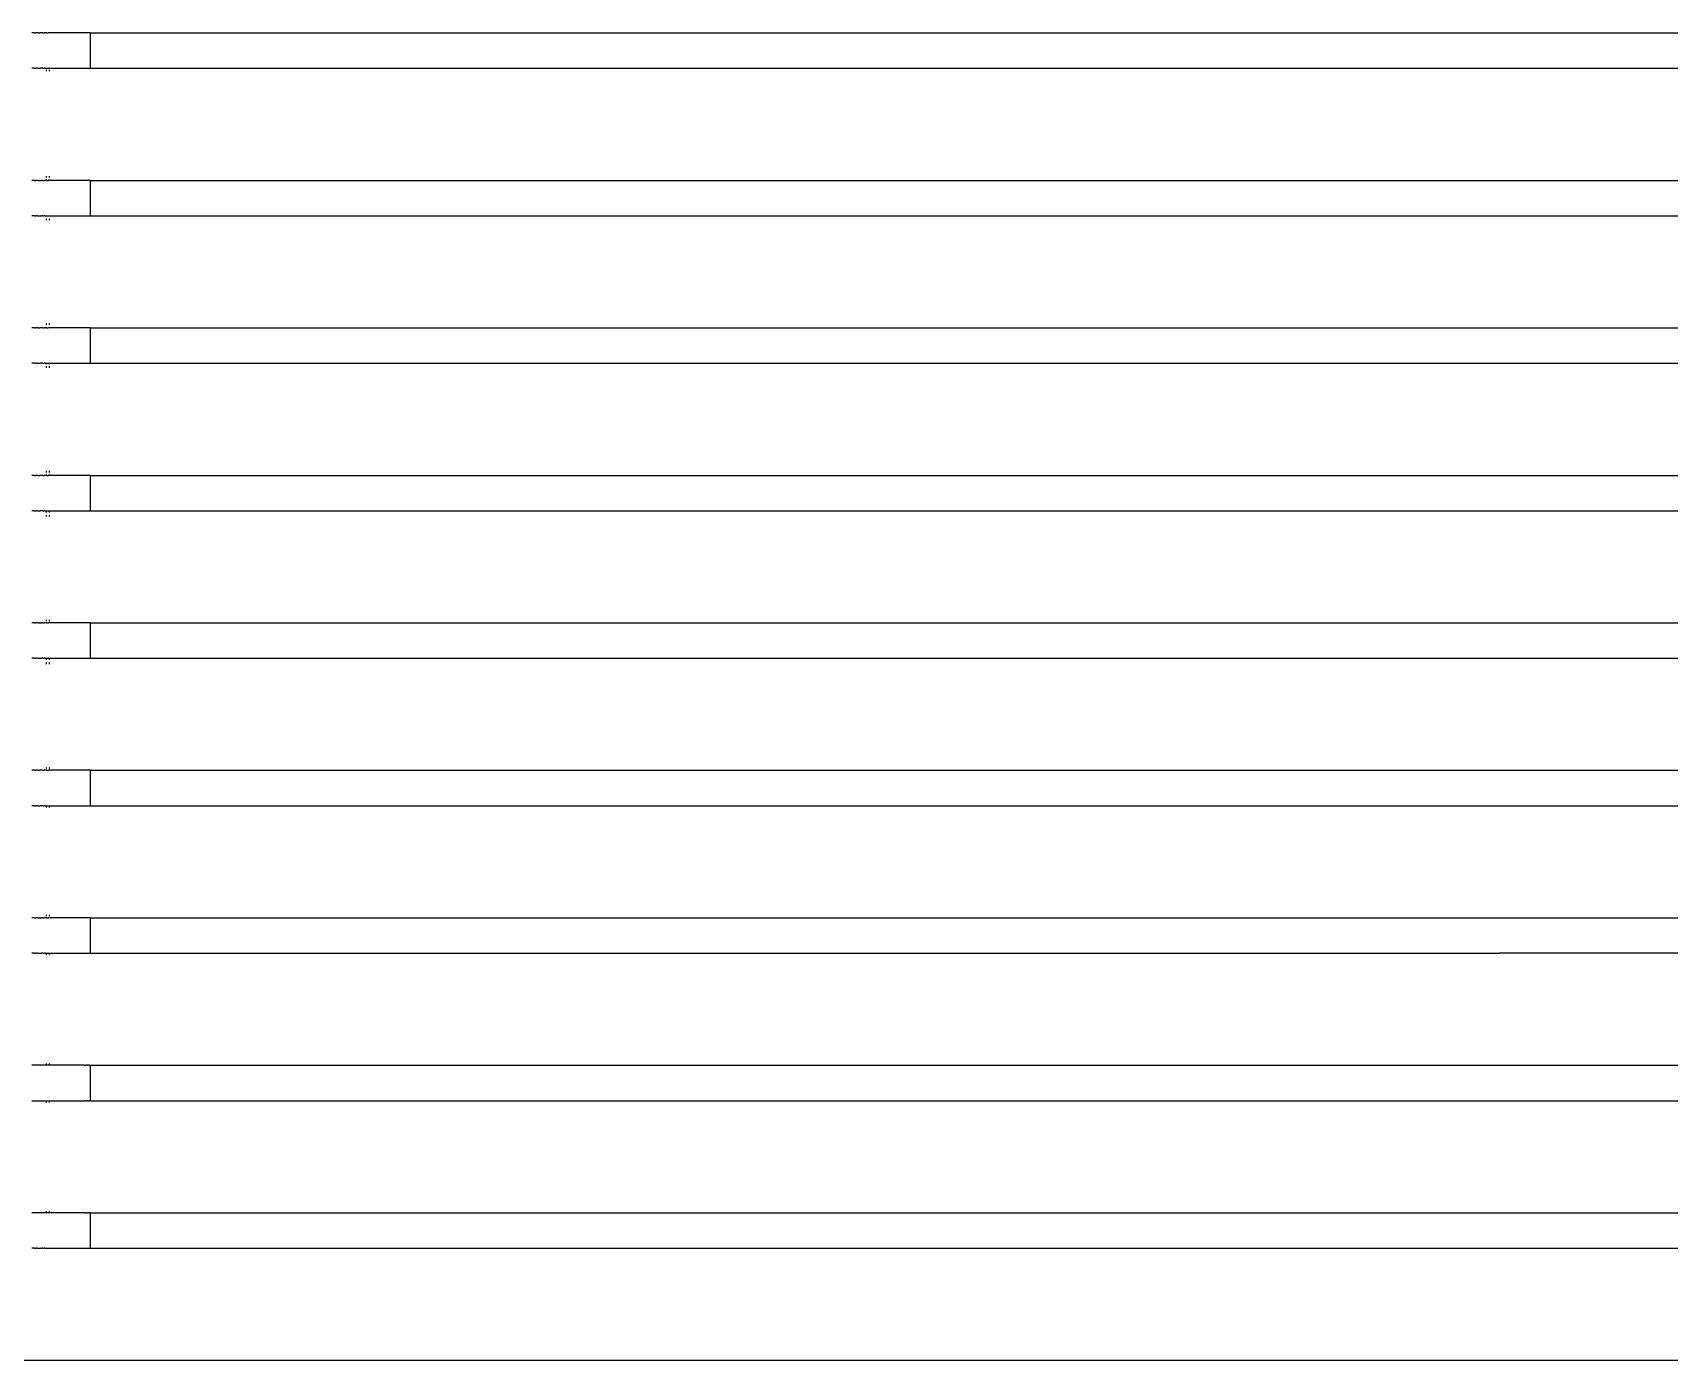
# Model space of a CAD drawing. Header units: millimetres. Extents: x 21 to 5427, y 20 to 4028.
# Drawn here: x 2366 to 2921, y 2485 to 2935 of the extents above; entities that cross this region are included whole.
import ezdxf

# ---------------------------------------------------------------- set-up
doc = ezdxf.new("R2010")
doc.units = ezdxf.units.MM

msp = doc.modelspace()

# ---------------------------------------------------------------- linework, layer by layer
for p, q in [((2366.09, 2934.59), (2365.38, 2934.59)), ((2366.33, 2934.59), (2366.09, 2934.59)), ((2366.33, 2934.59), (2366.72, 2934.59)), ((2366.79, 2934.59), (2366.72, 2934.59)), ((2367.28, 2934.59), (2366.79, 2934.59)), ((2367.46, 2934.59), (2367.28, 2934.59)), ((2367.46, 2934.59), (2368.09, 2934.59)), ((2368.23, 2934.59), (2368.09, 2934.59)), ((2368.66, 2934.59), (2368.23, 2934.59)), ((2369.12, 2934.59), (2368.66, 2934.59)), ((2369.18, 2934.59), (2369.12, 2934.59)), ((2369.18, 2934.59), (2369.59, 2934.59)), ((2369.93, 2934.59), (2369.59, 2934.59)), ((2370.1, 2934.59), (2369.93, 2934.59)), ((2370.18, 2934.59), (2370.1, 2934.59)), ((2370.34, 2934.59), (2370.18, 2934.59)), ((2370.38, 2934.59), (2370.34, 2934.59)), ((2370.38, 2934.59), (2370.38, 2934.65)), ((2370.38, 2934.59), (2370.79, 2934.59)), ((2370.79, 2934.59), (2371.02, 2934.59)), ((2371.38, 2934.59), (2371.02, 2934.59)), ((2371.38, 2934.65), (2371.38, 2934.59)), ((2371.92, 2934.59), (2371.38, 2934.59)), ((2372.82, 2934.59), (2371.92, 2934.59)), ((2373.69, 2934.59), (2372.82, 2934.59)), ((2374.55, 2934.59), (2373.69, 2934.59)), ((2375.38, 2934.59), (2374.55, 2934.59)), ((2376.2, 2934.59), (2375.38, 2934.59)), ((2376.98, 2934.59), (2376.2, 2934.59)), ((2377.75, 2934.59), (2376.98, 2934.59)), ((2378.48, 2934.59), (2377.75, 2934.59)), ((2379.18, 2934.59), (2378.48, 2934.59)), ((2379.86, 2934.59), (2379.18, 2934.59)), ((2380.5, 2934.59), (2379.86, 2934.59)), ((2381.1, 2934.59), (2380.5, 2934.59)), ((2381.67, 2934.59), (2381.1, 2934.59)), ((2382.21, 2934.59), (2381.67, 2934.59)), ((2382.7, 2934.59), (2382.21, 2934.59)), ((2383.16, 2934.59), (2382.7, 2934.59)), ((2383.58, 2934.59), (2383.16, 2934.59)), ((2383.95, 2934.59), (2383.58, 2934.59)), ((2384.28, 2934.59), (2383.95, 2934.59)), ((2384.57, 2934.59), (2384.28, 2934.59)), ((2384.82, 2934.59), (2384.57, 2934.59)), ((2385.02, 2934.59), (2384.82, 2934.59)), ((2385.18, 2934.59), (2385.02, 2934.59)), ((2385.29, 2934.59), (2385.18, 2934.59)), ((2385.38, 2934.59), (2385.29, 2934.59)), ((2385.38, 2922.59), (2385.38, 2934.59)), ((2385.38, 2934.59), (3166.46, 2934.59)), ((2366.09, 2922.59), (2365.38, 2922.59)), ((2366.33, 2922.59), (2366.09, 2922.59)), ((2366.33, 2922.59), (2366.72, 2922.59)), ((2366.72, 2922.59), (2366.79, 2922.59)), ((2367.28, 2922.59), (2366.79, 2922.59)), ((2367.28, 2922.59), (2367.46, 2922.59)), ((2367.46, 2922.59), (2368.09, 2922.59)), ((2368.09, 2922.59), (2368.23, 2922.59)), ((2368.66, 2922.59), (2368.23, 2922.59)), ((2369.12, 2922.59), (2368.66, 2922.59)), ((2369.12, 2922.59), (2369.18, 2922.59)), ((2369.18, 2922.59), (2369.59, 2922.59)), ((2369.93, 2922.59), (2369.59, 2922.59)), ((2369.93, 2922.59), (2370.1, 2922.59)), ((2370.1, 2922.59), (2370.18, 2922.59)), ((2370.18, 2922.59), (2370.34, 2922.59)), ((2370.34, 2922.59), (2370.38, 2922.59)), ((2370.38, 2922.52), (2370.38, 2922.59)), ((2370.38, 2922.59), (2370.79, 2922.59)), ((2370.38, 2922.32), (2370.38, 2922.52)), ((2370.38, 2921.59), (2370.38, 2922)), ((2370.79, 2922.59), (2371.02, 2922.59)), ((2371.02, 2922.59), (2371.38, 2922.59)), ((2371.38, 2922.59), (2371.92, 2922.59)), ((2371.38, 2922.52), (2371.38, 2922.59)), ((2371.38, 2922.32), (2371.38, 2922.52)), ((2371.38, 2921.59), (2371.38, 2922)), ((2371.92, 2922.59), (2372.82, 2922.59)), ((2372.82, 2922.59), (2373.69, 2922.59)), ((2373.69, 2922.59), (2374.55, 2922.59)), ((2374.55, 2922.59), (2375.38, 2922.59)), ((2375.38, 2922.59), (2376.2, 2922.59)), ((2376.2, 2922.59), (2376.98, 2922.59)), ((2376.98, 2922.59), (2377.75, 2922.59)), ((2377.75, 2922.59), (2378.48, 2922.59)), ((2378.48, 2922.59), (2379.18, 2922.59)), ((2379.18, 2922.59), (2379.86, 2922.59)), ((2379.86, 2922.59), (2380.5, 2922.59)), ((2380.5, 2922.59), (2381.1, 2922.59)), ((2381.1, 2922.59), (2381.67, 2922.59)), ((2381.67, 2922.59), (2382.21, 2922.59)), ((2382.21, 2922.59), (2382.7, 2922.59)), ((2382.7, 2922.59), (2383.16, 2922.59)), ((2383.16, 2922.59), (2383.58, 2922.59)), ((2383.58, 2922.59), (2383.95, 2922.59)), ((2383.95, 2922.59), (2384.28, 2922.59)), ((2384.28, 2922.59), (2384.57, 2922.59)), ((2384.57, 2922.59), (2384.82, 2922.59)), ((2384.82, 2922.59), (2385.02, 2922.59)), ((2385.02, 2922.59), (2385.18, 2922.59)), ((2385.18, 2922.59), (2385.29, 2922.59)), ((2385.29, 2922.59), (2385.38, 2922.59)), ((2385.38, 2922.59), (3028.94, 2922.59)), ((2370.38, 2885.59), (2370.38, 2886.07)), ((2371.38, 2885.59), (2371.38, 2886.07)), ((2366.09, 2884.59), (2365.38, 2884.59)), ((2366.33, 2884.59), (2366.09, 2884.59)), ((2366.33, 2884.59), (2366.72, 2884.59)), ((2366.79, 2884.59), (2366.72, 2884.59)), ((2367.28, 2884.59), (2366.79, 2884.59)), ((2367.46, 2884.59), (2367.28, 2884.59)), ((2367.46, 2884.59), (2368.09, 2884.59)), ((2368.23, 2884.59), (2368.09, 2884.59)), ((2368.23, 2884.59), (2368.66, 2884.59)), ((2369.12, 2884.59), (2368.66, 2884.59)), ((2369.18, 2884.59), (2369.12, 2884.59)), ((2369.18, 2884.59), (2369.59, 2884.59)), ((2369.93, 2884.59), (2369.59, 2884.59)), ((2370.1, 2884.59), (2369.93, 2884.59)), ((2370.18, 2884.59), (2370.1, 2884.59)), ((2370.34, 2884.59), (2370.18, 2884.59)), ((2370.38, 2884.59), (2370.34, 2884.59)), ((2370.38, 2884.65), (2370.38, 2884.85)), ((2370.38, 2884.59), (2370.38, 2884.65)), ((2370.38, 2884.59), (2370.79, 2884.59)), ((2370.79, 2884.59), (2371.02, 2884.59)), ((2371.38, 2884.59), (2371.02, 2884.59)), ((2371.38, 2884.65), (2371.38, 2884.85)), ((2371.38, 2884.59), (2371.38, 2884.65)), ((2371.92, 2884.59), (2371.38, 2884.59)), ((2372.82, 2884.59), (2371.92, 2884.59)), ((2373.69, 2884.59), (2372.82, 2884.59)), ((2374.55, 2884.59), (2373.69, 2884.59)), ((2375.38, 2884.59), (2374.55, 2884.59)), ((2376.2, 2884.59), (2375.38, 2884.59)), ((2376.98, 2884.59), (2376.2, 2884.59)), ((2377.75, 2884.59), (2376.98, 2884.59)), ((2378.48, 2884.59), (2377.75, 2884.59)), ((2379.18, 2884.59), (2378.48, 2884.59)), ((2379.86, 2884.59), (2379.18, 2884.59)), ((2380.5, 2884.59), (2379.86, 2884.59)), ((2381.1, 2884.59), (2380.5, 2884.59)), ((2381.67, 2884.59), (2381.1, 2884.59)), ((2382.21, 2884.59), (2381.67, 2884.59)), ((2382.7, 2884.59), (2382.21, 2884.59)), ((2383.16, 2884.59), (2382.7, 2884.59)), ((2383.58, 2884.59), (2383.16, 2884.59)), ((2383.95, 2884.59), (2383.58, 2884.59)), ((2384.28, 2884.59), (2383.95, 2884.59)), ((2384.57, 2884.59), (2384.28, 2884.59)), ((2384.82, 2884.59), (2384.57, 2884.59)), ((2385.02, 2884.59), (2384.82, 2884.59)), ((2385.18, 2884.59), (2385.02, 2884.59)), ((2385.29, 2884.59), (2385.18, 2884.59)), ((2385.38, 2884.59), (2385.29, 2884.59)), ((2385.38, 2872.59), (2385.38, 2884.59)), ((2385.38, 2884.59), (3166.46, 2884.59)), ((2366.09, 2872.59), (2365.38, 2872.59)), ((2366.33, 2872.59), (2366.09, 2872.59)), ((2366.33, 2872.59), (2366.72, 2872.59)), ((2366.72, 2872.59), (2366.79, 2872.59)), ((2367.28, 2872.59), (2366.79, 2872.59)), ((2367.28, 2872.59), (2367.46, 2872.59)), ((2367.46, 2872.59), (2368.09, 2872.59)), ((2368.09, 2872.59), (2368.23, 2872.59)), ((2368.23, 2872.59), (2368.66, 2872.59)), ((2369.12, 2872.59), (2368.66, 2872.59)), ((2369.12, 2872.59), (2369.18, 2872.59)), ((2369.18, 2872.59), (2369.59, 2872.59)), ((2369.93, 2872.59), (2369.59, 2872.59)), ((2369.93, 2872.59), (2370.1, 2872.59)), ((2370.1, 2872.59), (2370.18, 2872.59)), ((2370.18, 2872.59), (2370.34, 2872.59)), ((2370.34, 2872.59), (2370.38, 2872.59)), ((2370.38, 2872.52), (2370.38, 2872.59)), ((2370.38, 2872.59), (2370.79, 2872.59)), ((2370.38, 2872.32), (2370.38, 2872.52)), ((2370.38, 2871.1), (2370.38, 2871.59)), ((2370.79, 2872.59), (2371.02, 2872.59)), ((2371.02, 2872.59), (2371.38, 2872.59)), ((2371.38, 2872.59), (2371.92, 2872.59)), ((2371.38, 2872.52), (2371.38, 2872.59)), ((2371.38, 2872.32), (2371.38, 2872.52)), ((2371.38, 2871.1), (2371.38, 2871.59)), ((2371.92, 2872.59), (2372.82, 2872.59)), ((2372.82, 2872.59), (2373.69, 2872.59)), ((2373.69, 2872.59), (2374.55, 2872.59)), ((2374.55, 2872.59), (2375.38, 2872.59)), ((2375.38, 2872.59), (2376.2, 2872.59)), ((2376.2, 2872.59), (2376.98, 2872.59)), ((2376.98, 2872.59), (2377.75, 2872.59)), ((2377.75, 2872.59), (2378.48, 2872.59)), ((2378.48, 2872.59), (2379.18, 2872.59)), ((2379.18, 2872.59), (2379.86, 2872.59)), ((2379.86, 2872.59), (2380.5, 2872.59)), ((2380.5, 2872.59), (2381.1, 2872.59)), ((2381.1, 2872.59), (2381.67, 2872.59)), ((2381.67, 2872.59), (2382.21, 2872.59)), ((2382.21, 2872.59), (2382.7, 2872.59)), ((2382.7, 2872.59), (2383.16, 2872.59)), ((2383.16, 2872.59), (2383.58, 2872.59)), ((2383.58, 2872.59), (2383.95, 2872.59)), ((2383.95, 2872.59), (2384.28, 2872.59)), ((2384.28, 2872.59), (2384.57, 2872.59)), ((2384.57, 2872.59), (2384.82, 2872.59)), ((2384.82, 2872.59), (2385.02, 2872.59)), ((2385.02, 2872.59), (2385.18, 2872.59)), ((2385.18, 2872.59), (2385.29, 2872.59)), ((2385.29, 2872.59), (2385.38, 2872.59)), ((2385.38, 2872.59), (3028.94, 2872.59)), ((2370.38, 2835.59), (2370.38, 2836.07)), ((2371.38, 2835.59), (2371.38, 2836.07)), ((2366.09, 2834.59), (2365.38, 2834.59)), ((2366.33, 2834.59), (2366.09, 2834.59)), ((2366.33, 2834.59), (2366.72, 2834.59)), ((2366.79, 2834.59), (2366.72, 2834.59)), ((2367.28, 2834.59), (2366.79, 2834.59)), ((2367.46, 2834.59), (2367.28, 2834.59)), ((2367.46, 2834.59), (2368.09, 2834.59)), ((2368.23, 2834.59), (2368.09, 2834.59)), ((2368.66, 2834.59), (2368.23, 2834.59)), ((2369.12, 2834.59), (2368.66, 2834.59)), ((2369.18, 2834.59), (2369.12, 2834.59)), ((2369.18, 2834.59), (2369.59, 2834.59)), ((2369.93, 2834.59), (2369.59, 2834.59)), ((2370.1, 2834.59), (2369.93, 2834.59)), ((2370.18, 2834.59), (2370.1, 2834.59)), ((2370.34, 2834.59), (2370.18, 2834.59)), ((2370.38, 2834.59), (2370.34, 2834.59)), ((2370.38, 2834.65), (2370.38, 2834.85)), ((2370.38, 2834.59), (2370.38, 2834.65)), ((2370.38, 2834.59), (2370.79, 2834.59)), ((2370.79, 2834.59), (2371.02, 2834.59)), ((2371.38, 2834.59), (2371.02, 2834.59)), ((2371.38, 2834.65), (2371.38, 2834.85)), ((2371.38, 2834.59), (2371.38, 2834.65)), ((2371.92, 2834.59), (2371.38, 2834.59)), ((2372.82, 2834.59), (2371.92, 2834.59)), ((2373.69, 2834.59), (2372.82, 2834.59)), ((2374.55, 2834.59), (2373.69, 2834.59)), ((2375.38, 2834.59), (2374.55, 2834.59)), ((2376.2, 2834.59), (2375.38, 2834.59)), ((2376.98, 2834.59), (2376.2, 2834.59)), ((2377.75, 2834.59), (2376.98, 2834.59)), ((2378.48, 2834.59), (2377.75, 2834.59)), ((2379.18, 2834.59), (2378.48, 2834.59)), ((2379.86, 2834.59), (2379.18, 2834.59)), ((2380.5, 2834.59), (2379.86, 2834.59)), ((2381.1, 2834.59), (2380.5, 2834.59)), ((2381.67, 2834.59), (2381.1, 2834.59)), ((2382.21, 2834.59), (2381.67, 2834.59)), ((2382.7, 2834.59), (2382.21, 2834.59)), ((2383.16, 2834.59), (2382.7, 2834.59)), ((2383.58, 2834.59), (2383.16, 2834.59)), ((2383.95, 2834.59), (2383.58, 2834.59)), ((2384.28, 2834.59), (2383.95, 2834.59)), ((2384.57, 2834.59), (2384.28, 2834.59)), ((2384.82, 2834.59), (2384.57, 2834.59)), ((2385.02, 2834.59), (2384.82, 2834.59)), ((2385.18, 2834.59), (2385.02, 2834.59)), ((2385.29, 2834.59), (2385.18, 2834.59)), ((2385.38, 2834.59), (2385.29, 2834.59)), ((2385.38, 2822.59), (2385.38, 2834.59)), ((2385.38, 2834.59), (3166.46, 2834.59)), ((2366.09, 2822.59), (2365.38, 2822.59)), ((2366.33, 2822.59), (2366.09, 2822.59)), ((2366.33, 2822.59), (2366.72, 2822.59)), ((2366.72, 2822.59), (2366.79, 2822.59)), ((2367.28, 2822.59), (2366.79, 2822.59)), ((2367.28, 2822.59), (2367.46, 2822.59)), ((2367.46, 2822.59), (2368.09, 2822.59)), ((2368.09, 2822.59), (2368.23, 2822.59)), ((2368.66, 2822.59), (2368.23, 2822.59)), ((2369.12, 2822.59), (2368.66, 2822.59)), ((2369.12, 2822.59), (2369.18, 2822.59)), ((2369.18, 2822.59), (2369.59, 2822.59)), ((2369.93, 2822.59), (2369.59, 2822.59)), ((2369.93, 2822.59), (2370.1, 2822.59)), ((2370.1, 2822.59), (2370.18, 2822.59)), ((2370.18, 2822.59), (2370.34, 2822.59)), ((2370.34, 2822.59), (2370.38, 2822.59)), ((2370.38, 2822.53), (2370.38, 2822.59)), ((2370.38, 2822.59), (2370.79, 2822.59)), ((2370.38, 2822.32), (2370.38, 2822.53)), ((2370.38, 2821.1), (2370.38, 2821.59)), ((2370.79, 2822.59), (2371.02, 2822.59)), ((2371.02, 2822.59), (2371.38, 2822.59)), ((2371.38, 2822.59), (2371.92, 2822.59)), ((2371.38, 2822.53), (2371.38, 2822.59)), ((2371.38, 2822.32), (2371.38, 2822.53)), ((2371.38, 2821.1), (2371.38, 2821.59)), ((2371.92, 2822.59), (2372.82, 2822.59)), ((2372.82, 2822.59), (2373.69, 2822.59)), ((2373.69, 2822.59), (2374.55, 2822.59)), ((2374.55, 2822.59), (2375.38, 2822.59)), ((2375.38, 2822.59), (2376.2, 2822.59)), ((2376.2, 2822.59), (2376.98, 2822.59)), ((2376.98, 2822.59), (2377.75, 2822.59)), ((2377.75, 2822.59), (2378.48, 2822.59)), ((2378.48, 2822.59), (2379.18, 2822.59)), ((2379.18, 2822.59), (2379.86, 2822.59)), ((2379.86, 2822.59), (2380.5, 2822.59)), ((2380.5, 2822.59), (2381.1, 2822.59)), ((2381.1, 2822.59), (2381.67, 2822.59)), ((2381.67, 2822.59), (2382.21, 2822.59)), ((2382.21, 2822.59), (2382.7, 2822.59)), ((2382.7, 2822.59), (2383.16, 2822.59)), ((2383.16, 2822.59), (2383.58, 2822.59)), ((2383.58, 2822.59), (2383.95, 2822.59)), ((2383.95, 2822.59), (2384.28, 2822.59)), ((2384.28, 2822.59), (2384.57, 2822.59)), ((2384.57, 2822.59), (2384.82, 2822.59)), ((2384.82, 2822.59), (2385.02, 2822.59)), ((2385.02, 2822.59), (2385.18, 2822.59)), ((2385.18, 2822.59), (2385.29, 2822.59)), ((2385.29, 2822.59), (2385.38, 2822.59)), ((2385.38, 2822.59), (3028.94, 2822.59)), ((2370.38, 2785.59), (2370.38, 2786.07)), ((2371.38, 2785.59), (2371.38, 2786.07)), ((2366.09, 2784.59), (2365.38, 2784.59)), ((2366.33, 2784.59), (2366.09, 2784.59)), ((2366.33, 2784.59), (2366.72, 2784.59)), ((2366.79, 2784.59), (2366.72, 2784.59)), ((2367.28, 2784.59), (2366.79, 2784.59)), ((2367.46, 2784.59), (2367.28, 2784.59)), ((2367.46, 2784.59), (2368.09, 2784.59)), ((2368.23, 2784.59), (2368.09, 2784.59)), ((2368.66, 2784.59), (2368.23, 2784.59)), ((2369.12, 2784.59), (2368.66, 2784.59)), ((2369.18, 2784.59), (2369.12, 2784.59)), ((2369.18, 2784.59), (2369.59, 2784.59)), ((2369.93, 2784.59), (2369.59, 2784.59)), ((2370.1, 2784.59), (2369.93, 2784.59)), ((2370.18, 2784.59), (2370.1, 2784.59)), ((2370.34, 2784.59), (2370.18, 2784.59)), ((2370.38, 2784.59), (2370.34, 2784.59)), ((2370.38, 2784.64), (2370.38, 2784.85)), ((2370.38, 2784.59), (2370.38, 2784.64)), ((2370.38, 2784.59), (2370.79, 2784.59)), ((2370.79, 2784.59), (2371.02, 2784.59)), ((2371.38, 2784.59), (2371.02, 2784.59)), ((2371.38, 2784.64), (2371.38, 2784.85)), ((2371.38, 2784.59), (2371.38, 2784.64)), ((2371.92, 2784.59), (2371.38, 2784.59)), ((2372.82, 2784.59), (2371.92, 2784.59)), ((2373.69, 2784.59), (2372.82, 2784.59)), ((2374.55, 2784.59), (2373.69, 2784.59)), ((2375.38, 2784.59), (2374.55, 2784.59)), ((2376.2, 2784.59), (2375.38, 2784.59)), ((2376.98, 2784.59), (2376.2, 2784.59)), ((2377.75, 2784.59), (2376.98, 2784.59)), ((2378.48, 2784.59), (2377.75, 2784.59)), ((2379.18, 2784.59), (2378.48, 2784.59)), ((2379.86, 2784.59), (2379.18, 2784.59)), ((2380.5, 2784.59), (2379.86, 2784.59)), ((2381.1, 2784.59), (2380.5, 2784.59)), ((2381.67, 2784.59), (2381.1, 2784.59)), ((2382.21, 2784.59), (2381.67, 2784.59)), ((2382.7, 2784.59), (2382.21, 2784.59)), ((2383.16, 2784.59), (2382.7, 2784.59)), ((2383.58, 2784.59), (2383.16, 2784.59)), ((2383.95, 2784.59), (2383.58, 2784.59)), ((2384.28, 2784.59), (2383.95, 2784.59)), ((2384.57, 2784.59), (2384.28, 2784.59)), ((2384.82, 2784.59), (2384.57, 2784.59)), ((2385.02, 2784.59), (2384.82, 2784.59)), ((2385.18, 2784.59), (2385.02, 2784.59)), ((2385.29, 2784.59), (2385.18, 2784.59)), ((2385.38, 2784.59), (2385.29, 2784.59)), ((2385.38, 2772.59), (2385.38, 2784.59)), ((2385.38, 2784.59), (3166.46, 2784.59)), ((2366.09, 2772.59), (2365.38, 2772.59)), ((2366.33, 2772.59), (2366.09, 2772.59)), ((2366.33, 2772.59), (2366.72, 2772.59)), ((2366.72, 2772.59), (2366.79, 2772.59)), ((2367.28, 2772.59), (2366.79, 2772.59)), ((2367.28, 2772.59), (2367.46, 2772.59)), ((2367.46, 2772.59), (2368.09, 2772.59)), ((2368.09, 2772.59), (2368.23, 2772.59)), ((2368.66, 2772.59), (2368.23, 2772.59)), ((2369.12, 2772.59), (2368.66, 2772.59)), ((2369.12, 2772.59), (2369.18, 2772.59)), ((2369.18, 2772.59), (2369.59, 2772.59)), ((2369.93, 2772.59), (2369.59, 2772.59)), ((2369.93, 2772.59), (2370.1, 2772.59)), ((2370.1, 2772.59), (2370.18, 2772.59)), ((2370.18, 2772.59), (2370.34, 2772.59)), ((2370.34, 2772.59), (2370.38, 2772.59)), ((2370.38, 2772.52), (2370.38, 2772.59)), ((2370.38, 2772.59), (2370.79, 2772.59)), ((2370.38, 2772), (2370.38, 2772.32)), ((2370.38, 2770.59), (2370.38, 2771.1)), ((2370.79, 2772.59), (2371.02, 2772.59)), ((2371.02, 2772.59), (2371.38, 2772.59)), ((2371.38, 2772.52), (2371.38, 2772.59)), ((2371.38, 2772.59), (2371.92, 2772.59)), ((2371.38, 2772), (2371.38, 2772.32)), ((2371.38, 2770.59), (2371.38, 2771.1)), ((2371.92, 2772.59), (2372.82, 2772.59)), ((2372.82, 2772.59), (2373.69, 2772.59)), ((2373.69, 2772.59), (2374.55, 2772.59)), ((2374.55, 2772.59), (2375.38, 2772.59)), ((2375.38, 2772.59), (2376.2, 2772.59)), ((2376.2, 2772.59), (2376.98, 2772.59)), ((2376.98, 2772.59), (2377.75, 2772.59)), ((2377.75, 2772.59), (2378.48, 2772.59)), ((2378.48, 2772.59), (2379.18, 2772.59)), ((2379.18, 2772.59), (2379.86, 2772.59)), ((2379.86, 2772.59), (2380.5, 2772.59)), ((2380.5, 2772.59), (2381.1, 2772.59)), ((2381.1, 2772.59), (2381.67, 2772.59)), ((2381.67, 2772.59), (2382.21, 2772.59)), ((2382.21, 2772.59), (2382.7, 2772.59)), ((2382.7, 2772.59), (2383.16, 2772.59)), ((2383.16, 2772.59), (2383.58, 2772.59)), ((2383.58, 2772.59), (2383.95, 2772.59)), ((2383.95, 2772.59), (2384.28, 2772.59)), ((2384.28, 2772.59), (2384.57, 2772.59)), ((2384.57, 2772.59), (2384.82, 2772.59)), ((2384.82, 2772.59), (2385.02, 2772.59)), ((2385.02, 2772.59), (2385.18, 2772.59)), ((2385.18, 2772.59), (2385.29, 2772.59)), ((2385.29, 2772.59), (2385.38, 2772.59)), ((2385.38, 2772.59), (3028.94, 2772.59)), ((2370.38, 2735.17), (2370.38, 2735.59)), ((2371.38, 2735.17), (2371.38, 2735.59)), ((2366.09, 2734.59), (2365.38, 2734.59)), ((2366.33, 2734.59), (2366.09, 2734.59)), ((2366.33, 2734.59), (2366.72, 2734.59)), ((2366.79, 2734.59), (2366.72, 2734.59)), ((2367.28, 2734.59), (2366.79, 2734.59)), ((2367.46, 2734.59), (2367.28, 2734.59)), ((2367.46, 2734.59), (2368.09, 2734.59)), ((2368.23, 2734.59), (2368.09, 2734.59)), ((2368.23, 2734.59), (2368.66, 2734.59)), ((2369.12, 2734.59), (2368.66, 2734.59)), ((2369.18, 2734.59), (2369.12, 2734.59)), ((2369.18, 2734.59), (2369.59, 2734.59)), ((2369.93, 2734.59), (2369.59, 2734.59)), ((2370.1, 2734.59), (2369.93, 2734.59)), ((2370.18, 2734.59), (2370.1, 2734.59)), ((2370.34, 2734.59), (2370.18, 2734.59)), ((2370.38, 2734.59), (2370.34, 2734.59)), ((2370.38, 2734.64), (2370.38, 2734.85)), ((2370.38, 2734.59), (2370.38, 2734.64)), ((2370.38, 2734.59), (2370.79, 2734.59)), ((2370.79, 2734.59), (2371.02, 2734.59)), ((2371.38, 2734.59), (2371.02, 2734.59)), ((2371.38, 2734.64), (2371.38, 2734.85)), ((2371.38, 2734.59), (2371.38, 2734.64)), ((2371.92, 2734.59), (2371.38, 2734.59)), ((2372.82, 2734.59), (2371.92, 2734.59)), ((2373.69, 2734.59), (2372.82, 2734.59)), ((2374.55, 2734.59), (2373.69, 2734.59)), ((2375.38, 2734.59), (2374.55, 2734.59)), ((2376.2, 2734.59), (2375.38, 2734.59)), ((2376.98, 2734.59), (2376.2, 2734.59)), ((2377.75, 2734.59), (2376.98, 2734.59)), ((2378.48, 2734.59), (2377.75, 2734.59)), ((2379.18, 2734.59), (2378.48, 2734.59)), ((2379.86, 2734.59), (2379.18, 2734.59)), ((2380.5, 2734.59), (2379.86, 2734.59)), ((2381.1, 2734.59), (2380.5, 2734.59)), ((2381.67, 2734.59), (2381.1, 2734.59)), ((2382.21, 2734.59), (2381.67, 2734.59)), ((2382.7, 2734.59), (2382.21, 2734.59)), ((2383.16, 2734.59), (2382.7, 2734.59)), ((2383.58, 2734.59), (2383.16, 2734.59)), ((2383.95, 2734.59), (2383.58, 2734.59)), ((2384.28, 2734.59), (2383.95, 2734.59)), ((2384.57, 2734.59), (2384.28, 2734.59)), ((2384.82, 2734.59), (2384.57, 2734.59)), ((2385.02, 2734.59), (2384.82, 2734.59)), ((2385.18, 2734.59), (2385.02, 2734.59)), ((2385.29, 2734.59), (2385.18, 2734.59)), ((2385.38, 2734.59), (2385.29, 2734.59)), ((2385.38, 2722.59), (2385.38, 2734.59)), ((2385.38, 2734.59), (3166.46, 2734.59)), ((2366.09, 2722.59), (2365.38, 2722.59)), ((2366.33, 2722.59), (2366.09, 2722.59)), ((2366.33, 2722.59), (2366.72, 2722.59)), ((2366.72, 2722.59), (2366.79, 2722.59)), ((2367.28, 2722.59), (2366.79, 2722.59)), ((2367.28, 2722.59), (2367.46, 2722.59)), ((2367.46, 2722.59), (2368.09, 2722.59)), ((2368.09, 2722.59), (2368.23, 2722.59)), ((2368.23, 2722.59), (2368.66, 2722.59)), ((2369.12, 2722.59), (2368.66, 2722.59)), ((2369.12, 2722.59), (2369.18, 2722.59)), ((2369.18, 2722.59), (2369.59, 2722.59)), ((2369.93, 2722.59), (2369.59, 2722.59)), ((2369.93, 2722.59), (2370.1, 2722.59)), ((2370.1, 2722.59), (2370.18, 2722.59)), ((2370.18, 2722.59), (2370.34, 2722.59)), ((2370.34, 2722.59), (2370.38, 2722.59)), ((2370.38, 2722.52), (2370.38, 2722.59)), ((2370.38, 2722.59), (2370.79, 2722.59)), ((2370.38, 2722), (2370.38, 2722.32)), ((2370.38, 2720.59), (2370.38, 2721.1)), ((2370.79, 2722.59), (2371.02, 2722.59)), ((2371.02, 2722.59), (2371.38, 2722.59)), ((2371.38, 2722.52), (2371.38, 2722.59)), ((2371.38, 2722.59), (2371.92, 2722.59)), ((2371.38, 2722), (2371.38, 2722.32)), ((2371.38, 2720.59), (2371.38, 2721.1)), ((2371.92, 2722.59), (2372.82, 2722.59)), ((2372.82, 2722.59), (2373.69, 2722.59)), ((2373.69, 2722.59), (2374.55, 2722.59)), ((2374.55, 2722.59), (2375.38, 2722.59)), ((2375.38, 2722.59), (2376.2, 2722.59)), ((2376.2, 2722.59), (2376.98, 2722.59)), ((2376.98, 2722.59), (2377.75, 2722.59)), ((2377.75, 2722.59), (2378.48, 2722.59)), ((2378.48, 2722.59), (2379.18, 2722.59)), ((2379.18, 2722.59), (2379.86, 2722.59)), ((2379.86, 2722.59), (2380.5, 2722.59)), ((2380.5, 2722.59), (2381.1, 2722.59)), ((2381.1, 2722.59), (2381.67, 2722.59)), ((2381.67, 2722.59), (2382.21, 2722.59)), ((2382.21, 2722.59), (2382.7, 2722.59)), ((2382.7, 2722.59), (2383.16, 2722.59)), ((2383.16, 2722.59), (2383.58, 2722.59)), ((2383.58, 2722.59), (2383.95, 2722.59)), ((2383.95, 2722.59), (2384.28, 2722.59)), ((2384.28, 2722.59), (2384.57, 2722.59)), ((2384.57, 2722.59), (2384.82, 2722.59)), ((2384.82, 2722.59), (2385.02, 2722.59)), ((2385.02, 2722.59), (2385.18, 2722.59)), ((2385.18, 2722.59), (2385.29, 2722.59)), ((2385.29, 2722.59), (2385.38, 2722.59)), ((2385.38, 2722.59), (3028.94, 2722.59)), ((2370.38, 2685.17), (2370.38, 2685.59)), ((2371.38, 2685.17), (2371.38, 2685.59)), ((2366.09, 2684.59), (2365.38, 2684.59)), ((2366.33, 2684.59), (2366.09, 2684.59)), ((2366.33, 2684.59), (2366.72, 2684.59)), ((2366.79, 2684.59), (2366.72, 2684.59)), ((2367.28, 2684.59), (2366.79, 2684.59)), ((2367.46, 2684.59), (2367.28, 2684.59)), ((2367.46, 2684.59), (2368.09, 2684.59)), ((2368.23, 2684.59), (2368.09, 2684.59)), ((2368.66, 2684.59), (2368.23, 2684.59)), ((2369.12, 2684.59), (2368.66, 2684.59)), ((2369.18, 2684.59), (2369.12, 2684.59)), ((2369.18, 2684.59), (2369.59, 2684.59)), ((2369.93, 2684.59), (2369.59, 2684.59)), ((2370.1, 2684.59), (2369.93, 2684.59)), ((2370.18, 2684.59), (2370.1, 2684.59)), ((2370.34, 2684.59), (2370.18, 2684.59)), ((2370.38, 2684.59), (2370.34, 2684.59)), ((2370.38, 2684.64), (2370.38, 2684.85)), ((2370.38, 2684.59), (2370.38, 2684.64)), ((2370.38, 2684.59), (2370.79, 2684.59)), ((2370.79, 2684.59), (2371.02, 2684.59)), ((2371.38, 2684.59), (2371.02, 2684.59)), ((2371.38, 2684.64), (2371.38, 2684.85)), ((2371.38, 2684.59), (2371.38, 2684.64)), ((2371.92, 2684.59), (2371.38, 2684.59)), ((2372.82, 2684.59), (2371.92, 2684.59)), ((2373.69, 2684.59), (2372.82, 2684.59)), ((2374.55, 2684.59), (2373.69, 2684.59)), ((2375.38, 2684.59), (2374.55, 2684.59)), ((2376.2, 2684.59), (2375.38, 2684.59)), ((2376.98, 2684.59), (2376.2, 2684.59)), ((2377.75, 2684.59), (2376.98, 2684.59)), ((2378.48, 2684.59), (2377.75, 2684.59)), ((2379.18, 2684.59), (2378.48, 2684.59)), ((2379.86, 2684.59), (2379.18, 2684.59)), ((2380.5, 2684.59), (2379.86, 2684.59)), ((2381.1, 2684.59), (2380.5, 2684.59)), ((2381.67, 2684.59), (2381.1, 2684.59)), ((2382.21, 2684.59), (2381.67, 2684.59)), ((2382.7, 2684.59), (2382.21, 2684.59)), ((2383.16, 2684.59), (2382.7, 2684.59)), ((2383.58, 2684.59), (2383.16, 2684.59)), ((2383.95, 2684.59), (2383.58, 2684.59)), ((2384.28, 2684.59), (2383.95, 2684.59)), ((2384.57, 2684.59), (2384.28, 2684.59)), ((2384.82, 2684.59), (2384.57, 2684.59)), ((2385.02, 2684.59), (2384.82, 2684.59)), ((2385.18, 2684.59), (2385.02, 2684.59)), ((2385.29, 2684.59), (2385.18, 2684.59)), ((2385.38, 2684.59), (2385.29, 2684.59)), ((2385.38, 2672.59), (2385.38, 2684.59)), ((2385.38, 2684.59), (3166.46, 2684.59)), ((2366.09, 2672.59), (2365.38, 2672.59)), ((2366.33, 2672.59), (2366.09, 2672.59)), ((2366.33, 2672.59), (2366.72, 2672.59)), ((2366.72, 2672.59), (2366.79, 2672.59)), ((2367.28, 2672.59), (2366.79, 2672.59)), ((2367.28, 2672.59), (2367.46, 2672.59)), ((2367.46, 2672.59), (2368.09, 2672.59)), ((2368.09, 2672.59), (2368.23, 2672.59)), ((2368.66, 2672.59), (2368.23, 2672.59)), ((2369.12, 2672.59), (2368.66, 2672.59)), ((2369.12, 2672.59), (2369.18, 2672.59)), ((2369.18, 2672.59), (2369.59, 2672.59)), ((2369.93, 2672.59), (2369.59, 2672.59)), ((2369.93, 2672.59), (2370.1, 2672.59)), ((2370.1, 2672.59), (2370.18, 2672.59)), ((2370.18, 2672.59), (2370.34, 2672.59)), ((2370.34, 2672.59), (2370.38, 2672.59)), ((2370.38, 2672.52), (2370.38, 2672.59)), ((2370.38, 2672.59), (2370.79, 2672.59)), ((2370.38, 2672), (2370.38, 2672.32)), ((2370.79, 2672.59), (2371.02, 2672.59)), ((2371.02, 2672.59), (2371.38, 2672.59)), ((2371.38, 2672.52), (2371.38, 2672.59)), ((2371.38, 2672.59), (2371.92, 2672.59)), ((2371.38, 2672), (2371.38, 2672.32)), ((2371.92, 2672.59), (2372.82, 2672.59)), ((2372.82, 2672.59), (2373.69, 2672.59)), ((2373.69, 2672.59), (2374.55, 2672.59)), ((2374.55, 2672.59), (2375.38, 2672.59)), ((2375.38, 2672.59), (2376.2, 2672.59)), ((2376.2, 2672.59), (2376.98, 2672.59)), ((2376.98, 2672.59), (2377.75, 2672.59)), ((2377.75, 2672.59), (2378.48, 2672.59)), ((2378.48, 2672.59), (2379.18, 2672.59)), ((2379.18, 2672.59), (2379.86, 2672.59)), ((2379.86, 2672.59), (2380.5, 2672.59)), ((2380.5, 2672.59), (2381.1, 2672.59)), ((2381.1, 2672.59), (2381.67, 2672.59)), ((2381.67, 2672.59), (2382.21, 2672.59)), ((2382.21, 2672.59), (2382.7, 2672.59)), ((2382.7, 2672.59), (2383.16, 2672.59)), ((2383.16, 2672.59), (2383.58, 2672.59)), ((2383.58, 2672.59), (2383.95, 2672.59)), ((2383.95, 2672.59), (2384.28, 2672.59)), ((2384.28, 2672.59), (2384.57, 2672.59)), ((2384.57, 2672.59), (2384.82, 2672.59)), ((2384.82, 2672.59), (2385.02, 2672.59)), ((2385.02, 2672.59), (2385.18, 2672.59)), ((2385.18, 2672.59), (2385.29, 2672.59)), ((2385.29, 2672.59), (2385.38, 2672.59)), ((2385.38, 2672.59), (3028.94, 2672.59)), ((2370.38, 2635.17), (2370.38, 2635.59)), ((2371.38, 2635.17), (2371.38, 2635.59)), ((2366.09, 2634.59), (2365.38, 2634.59)), ((2366.33, 2634.59), (2366.09, 2634.59)), ((2366.33, 2634.59), (2366.72, 2634.59)), ((2366.79, 2634.59), (2366.72, 2634.59)), ((2367.28, 2634.59), (2366.79, 2634.59)), ((2367.46, 2634.59), (2367.28, 2634.59)), ((2367.46, 2634.59), (2368.09, 2634.59)), ((2368.23, 2634.59), (2368.09, 2634.59)), ((2368.23, 2634.59), (2368.66, 2634.59)), ((2369.12, 2634.59), (2368.66, 2634.59)), ((2369.18, 2634.59), (2369.12, 2634.59)), ((2369.18, 2634.59), (2369.59, 2634.59)), ((2369.93, 2634.59), (2369.59, 2634.59)), ((2370.1, 2634.59), (2369.93, 2634.59)), ((2370.18, 2634.59), (2370.1, 2634.59)), ((2370.34, 2634.59), (2370.18, 2634.59)), ((2370.38, 2634.59), (2370.34, 2634.59)), ((2370.38, 2634.64), (2370.38, 2634.85)), ((2370.38, 2634.59), (2370.38, 2634.64)), ((2370.38, 2634.59), (2370.79, 2634.59)), ((2370.79, 2634.59), (2371.02, 2634.59)), ((2371.38, 2634.59), (2371.02, 2634.59)), ((2371.38, 2634.64), (2371.38, 2634.85)), ((2371.38, 2634.59), (2371.38, 2634.64)), ((2371.92, 2634.59), (2371.38, 2634.59)), ((2372.82, 2634.59), (2371.92, 2634.59)), ((2373.69, 2634.59), (2372.82, 2634.59)), ((2374.55, 2634.59), (2373.69, 2634.59)), ((2375.38, 2634.59), (2374.55, 2634.59)), ((2376.2, 2634.59), (2375.38, 2634.59)), ((2376.98, 2634.59), (2376.2, 2634.59)), ((2377.75, 2634.59), (2376.98, 2634.59)), ((2378.48, 2634.59), (2377.75, 2634.59)), ((2379.18, 2634.59), (2378.48, 2634.59)), ((2379.86, 2634.59), (2379.18, 2634.59)), ((2380.5, 2634.59), (2379.86, 2634.59)), ((2381.1, 2634.59), (2380.5, 2634.59)), ((2381.67, 2634.59), (2381.1, 2634.59)), ((2382.21, 2634.59), (2381.67, 2634.59)), ((2382.7, 2634.59), (2382.21, 2634.59)), ((2383.16, 2634.59), (2382.7, 2634.59)), ((2383.58, 2634.59), (2383.16, 2634.59)), ((2383.95, 2634.59), (2383.58, 2634.59)), ((2384.28, 2634.59), (2383.95, 2634.59)), ((2384.57, 2634.59), (2384.28, 2634.59)), ((2384.82, 2634.59), (2384.57, 2634.59)), ((2385.02, 2634.59), (2384.82, 2634.59)), ((2385.18, 2634.59), (2385.02, 2634.59)), ((2385.29, 2634.59), (2385.18, 2634.59)), ((2385.38, 2634.59), (2385.29, 2634.59)), ((2385.38, 2622.59), (2385.38, 2634.59)), ((2385.38, 2634.59), (3166.46, 2634.59)), ((2366.09, 2622.59), (2365.38, 2622.59)), ((2366.33, 2622.59), (2366.09, 2622.59)), ((2366.33, 2622.59), (2366.72, 2622.59)), ((2366.72, 2622.59), (2366.79, 2622.59)), ((2367.28, 2622.59), (2366.79, 2622.59)), ((2367.28, 2622.59), (2367.46, 2622.59)), ((2367.46, 2622.59), (2368.09, 2622.59)), ((2368.09, 2622.59), (2368.23, 2622.59)), ((2368.23, 2622.59), (2368.66, 2622.59)), ((2369.12, 2622.59), (2368.66, 2622.59)), ((2369.12, 2622.59), (2369.18, 2622.59)), ((2369.18, 2622.59), (2369.59, 2622.59)), ((2369.93, 2622.59), (2369.59, 2622.59)), ((2369.93, 2622.59), (2370.1, 2622.59)), ((2370.1, 2622.59), (2370.18, 2622.59)), ((2370.18, 2622.59), (2370.34, 2622.59)), ((2370.34, 2622.59), (2370.38, 2622.59)), ((2370.38, 2622.52), (2370.38, 2622.59)), ((2370.38, 2622.59), (2370.79, 2622.59)), ((2370.38, 2622), (2370.38, 2622.32)), ((2370.79, 2622.59), (2371.02, 2622.59)), ((2371.02, 2622.59), (2371.38, 2622.59)), ((2371.38, 2622.52), (2371.38, 2622.59)), ((2371.38, 2622.59), (2371.92, 2622.59)), ((2371.38, 2622), (2371.38, 2622.32)), ((2371.92, 2622.59), (2372.82, 2622.59)), ((2372.82, 2622.59), (2373.69, 2622.59)), ((2373.69, 2622.59), (2374.55, 2622.59)), ((2374.55, 2622.59), (2375.38, 2622.59)), ((2375.38, 2622.59), (2376.2, 2622.59)), ((2376.2, 2622.59), (2376.98, 2622.59)), ((2376.98, 2622.59), (2377.75, 2622.59)), ((2377.75, 2622.59), (2378.48, 2622.59)), ((2378.48, 2622.59), (2379.18, 2622.59)), ((2379.18, 2622.59), (2379.86, 2622.59)), ((2379.86, 2622.59), (2380.5, 2622.59)), ((2380.5, 2622.59), (2381.1, 2622.59)), ((2381.1, 2622.59), (2381.67, 2622.59)), ((2381.67, 2622.59), (2382.21, 2622.59)), ((2382.21, 2622.59), (2382.7, 2622.59)), ((2382.7, 2622.59), (2383.16, 2622.59)), ((2383.16, 2622.59), (2383.58, 2622.59)), ((2383.58, 2622.59), (2383.95, 2622.59)), ((2383.95, 2622.59), (2384.28, 2622.59)), ((2384.28, 2622.59), (2384.57, 2622.59)), ((2384.57, 2622.59), (2384.82, 2622.59)), ((2384.82, 2622.59), (2385.02, 2622.59)), ((2385.02, 2622.59), (2385.18, 2622.59)), ((2385.18, 2622.59), (2385.29, 2622.59)), ((2385.29, 2622.59), (2385.38, 2622.59)), ((2385.38, 2622.59), (2863.05, 2622.59)), ((3028.94, 2622.59), (2863.05, 2622.59)), ((2366.09, 2584.59), (2365.38, 2584.59)), ((2366.33, 2584.59), (2366.09, 2584.59)), ((2366.72, 2584.59), (2366.33, 2584.59)), ((2366.79, 2584.59), (2366.72, 2584.59)), ((2367.28, 2584.59), (2366.79, 2584.59)), ((2367.46, 2584.59), (2367.28, 2584.59)), ((2368.09, 2584.59), (2367.46, 2584.59)), ((2368.23, 2584.59), (2368.09, 2584.59)), ((2368.66, 2584.59), (2368.23, 2584.59)), ((2369.12, 2584.59), (2368.66, 2584.59)), ((2369.17, 2584.59), (2369.12, 2584.59)), ((2369.59, 2584.59), (2369.17, 2584.59)), ((2369.93, 2584.59), (2369.59, 2584.59)), ((2370.1, 2584.59), (2369.93, 2584.59)), ((2370.18, 2584.59), (2370.1, 2584.59)), ((2370.33, 2584.59), (2370.18, 2584.59)), ((2370.38, 2584.59), (2370.33, 2584.59)), ((2370.38, 2584.85), (2370.38, 2585.17)), ((2370.38, 2584.65), (2370.38, 2584.85)), ((2370.38, 2584.59), (2370.38, 2584.65)), ((2370.79, 2584.59), (2370.38, 2584.59)), ((2371.02, 2584.59), (2370.79, 2584.59)), ((2371.38, 2584.59), (2371.02, 2584.59)), ((2371.38, 2584.85), (2371.38, 2585.17)), ((2371.38, 2584.65), (2371.38, 2584.85)), ((2371.38, 2584.59), (2371.38, 2584.65)), ((2371.92, 2584.59), (2371.38, 2584.59)), ((2372.82, 2584.59), (2371.92, 2584.59)), ((2373.69, 2584.59), (2372.82, 2584.59)), ((2374.55, 2584.59), (2373.69, 2584.59)), ((2375.38, 2584.59), (2374.55, 2584.59)), ((2376.2, 2584.59), (2375.38, 2584.59)), ((2376.98, 2584.59), (2376.2, 2584.59)), ((2377.75, 2584.59), (2376.98, 2584.59)), ((2378.48, 2584.59), (2377.75, 2584.59)), ((2379.18, 2584.59), (2378.48, 2584.59)), ((2379.86, 2584.59), (2379.18, 2584.59)), ((2380.5, 2584.59), (2379.86, 2584.59)), ((2381.1, 2584.59), (2380.5, 2584.59)), ((2381.67, 2584.59), (2381.1, 2584.59)), ((2382.21, 2584.59), (2381.67, 2584.59)), ((2382.7, 2584.59), (2382.21, 2584.59)), ((2383.16, 2584.59), (2382.7, 2584.59)), ((2383.16, 2584.59), (2383.58, 2584.59)), ((2383.95, 2584.59), (2383.58, 2584.59)), ((2384.28, 2584.59), (2383.95, 2584.59)), ((2384.28, 2584.59), (2384.57, 2584.59)), ((2384.82, 2584.59), (2384.57, 2584.59)), ((2384.82, 2584.59), (2385.02, 2584.59)), ((2385.02, 2584.59), (2385.18, 2584.59)), ((2385.18, 2584.59), (2385.29, 2584.59)), ((2385.29, 2584.59), (2385.38, 2584.59)), ((2385.38, 2572.59), (2385.38, 2584.59)), ((2385.38, 2584.59), (3166.46, 2584.59)), ((2365.38, 2572.59), (2366.33, 2572.59)), ((2366.33, 2572.59), (2367.28, 2572.59)), ((2367.28, 2572.59), (2368.23, 2572.59)), ((2368.23, 2572.59), (2369.17, 2572.59)), ((2369.17, 2572.59), (2370.1, 2572.59)), ((2370.1, 2572.59), (2371.02, 2572.59)), ((2370.38, 2572.32), (2370.38, 2572.52)), ((2370.38, 2572), (2370.38, 2572.32)), ((2371.02, 2572.59), (2371.92, 2572.59)), ((2371.38, 2572.32), (2371.38, 2572.52)), ((2371.38, 2572), (2371.38, 2572.32)), ((2371.92, 2572.59), (2372.82, 2572.59)), ((2372.82, 2572.59), (2373.69, 2572.59)), ((2373.69, 2572.59), (2374.55, 2572.59)), ((2374.55, 2572.59), (2375.38, 2572.59)), ((2375.38, 2572.59), (2376.2, 2572.59)), ((2376.2, 2572.59), (2376.98, 2572.59)), ((2376.98, 2572.59), (2377.75, 2572.59)), ((2377.75, 2572.59), (2378.48, 2572.59)), ((2378.48, 2572.59), (2379.18, 2572.59)), ((2379.18, 2572.59), (2379.86, 2572.59)), ((2379.86, 2572.59), (2380.5, 2572.59)), ((2380.5, 2572.59), (2381.1, 2572.59)), ((2381.1, 2572.59), (2381.67, 2572.59)), ((2381.67, 2572.59), (2382.21, 2572.59)), ((2382.21, 2572.59), (2382.7, 2572.59)), ((2382.7, 2572.59), (2383.16, 2572.59)), ((2383.58, 2572.59), (2383.16, 2572.59)), ((2383.58, 2572.59), (2383.95, 2572.59)), ((2383.95, 2572.59), (2384.28, 2572.59)), ((2384.57, 2572.59), (2384.28, 2572.59)), ((2384.57, 2572.59), (2384.82, 2572.59)), ((2385.02, 2572.59), (2384.82, 2572.59)), ((2385.18, 2572.59), (2385.02, 2572.59)), ((2385.29, 2572.59), (2385.18, 2572.59)), ((2385.38, 2572.59), (2385.29, 2572.59)), ((2385.38, 2572.59), (3028.94, 2572.59)), ((2366.33, 2534.59), (2365.38, 2534.59)), ((2367.28, 2534.59), (2366.33, 2534.59)), ((2368.23, 2534.59), (2367.28, 2534.59)), ((2369.17, 2534.59), (2368.23, 2534.59)), ((2370.1, 2534.59), (2369.17, 2534.59)), ((2371.02, 2534.59), (2370.1, 2534.59)), ((2370.38, 2534.85), (2370.38, 2535.17)), ((2370.38, 2534.65), (2370.38, 2534.85)), ((2371.92, 2534.59), (2371.02, 2534.59)), ((2371.38, 2534.85), (2371.38, 2535.17)), ((2371.38, 2534.65), (2371.38, 2534.85)), ((2372.82, 2534.59), (2371.92, 2534.59)), ((2373.69, 2534.59), (2372.82, 2534.59)), ((2374.55, 2534.59), (2373.69, 2534.59)), ((2375.38, 2534.59), (2374.55, 2534.59)), ((2376.2, 2534.59), (2375.38, 2534.59)), ((2376.98, 2534.59), (2376.2, 2534.59)), ((2377.75, 2534.59), (2376.98, 2534.59)), ((2378.48, 2534.59), (2377.75, 2534.59)), ((2379.18, 2534.59), (2378.48, 2534.59)), ((2379.86, 2534.59), (2379.18, 2534.59)), ((2380.5, 2534.59), (2379.86, 2534.59)), ((2381.1, 2534.59), (2380.5, 2534.59)), ((2381.67, 2534.59), (2381.1, 2534.59)), ((2382.21, 2534.59), (2381.67, 2534.59)), ((2382.7, 2534.59), (2382.21, 2534.59)), ((2383.16, 2534.59), (2382.7, 2534.59)), ((2383.16, 2534.59), (2383.58, 2534.59)), ((2383.95, 2534.59), (2383.58, 2534.59)), ((2384.28, 2534.59), (2383.95, 2534.59)), ((2384.28, 2534.59), (2384.57, 2534.59)), ((2384.82, 2534.59), (2384.57, 2534.59)), ((2384.82, 2534.59), (2385.02, 2534.59)), ((2385.02, 2534.59), (2385.18, 2534.59)), ((2385.18, 2534.59), (2385.29, 2534.59)), ((2385.29, 2534.59), (2385.38, 2534.59)), ((2385.38, 2522.59), (2385.38, 2534.59)), ((2385.38, 2534.59), (3166.46, 2534.59)), ((2366.09, 2522.59), (2365.38, 2522.59)), ((2366.33, 2522.59), (2366.09, 2522.59)), ((2366.33, 2522.59), (2366.72, 2522.59)), ((2366.72, 2522.59), (2366.79, 2522.59)), ((2367.28, 2522.59), (2366.79, 2522.59)), ((2367.28, 2522.59), (2367.46, 2522.59)), ((2367.46, 2522.59), (2368.09, 2522.59)), ((2368.09, 2522.59), (2368.23, 2522.59)), ((2368.23, 2522.59), (2368.66, 2522.59)), ((2369.12, 2522.59), (2368.66, 2522.59)), ((2369.12, 2522.59), (2369.18, 2522.59)), ((2369.18, 2522.59), (2369.59, 2522.59)), ((2369.93, 2522.59), (2369.59, 2522.59)), ((2369.93, 2522.59), (2370.1, 2522.59)), ((2370.1, 2522.59), (2370.18, 2522.59)), ((2370.18, 2522.59), (2370.34, 2522.59)), ((2370.34, 2522.59), (2370.38, 2522.59)), ((2370.38, 2522.52), (2370.38, 2522.59)), ((2370.38, 2522.59), (2370.79, 2522.59)), ((2370.79, 2522.59), (2371.02, 2522.59)), ((2371.02, 2522.59), (2371.38, 2522.59)), ((2371.38, 2522.52), (2371.38, 2522.59)), ((2371.38, 2522.59), (2371.92, 2522.59)), ((2371.92, 2522.59), (2372.82, 2522.59)), ((2372.82, 2522.59), (2373.69, 2522.59)), ((2373.69, 2522.59), (2374.55, 2522.59)), ((2374.55, 2522.59), (2375.38, 2522.59)), ((2375.38, 2522.59), (2376.2, 2522.59)), ((2376.2, 2522.59), (2376.98, 2522.59)), ((2376.98, 2522.59), (2377.75, 2522.59)), ((2377.75, 2522.59), (2378.48, 2522.59)), ((2378.48, 2522.59), (2379.18, 2522.59)), ((2379.18, 2522.59), (2379.86, 2522.59)), ((2379.86, 2522.59), (2380.5, 2522.59)), ((2380.5, 2522.59), (2381.1, 2522.59)), ((2381.1, 2522.59), (2381.67, 2522.59)), ((2381.67, 2522.59), (2382.21, 2522.59)), ((2382.21, 2522.59), (2382.7, 2522.59)), ((2382.7, 2522.59), (2383.16, 2522.59)), ((2383.16, 2522.59), (2383.58, 2522.59)), ((2383.58, 2522.59), (2383.95, 2522.59)), ((2383.95, 2522.59), (2384.28, 2522.59)), ((2384.28, 2522.59), (2384.57, 2522.59)), ((2384.57, 2522.59), (2384.82, 2522.59)), ((2384.82, 2522.59), (2385.02, 2522.59)), ((2385.02, 2522.59), (2385.18, 2522.59)), ((2385.18, 2522.59), (2385.29, 2522.59)), ((2385.29, 2522.59), (2385.38, 2522.59)), ((2385.38, 2522.59), (3028.94, 2522.59)), ((1701.83, 2484.59), (3275.38, 2484.59))]:
    msp.add_line(p, q)

doc.saveas('drawing.dxf')
